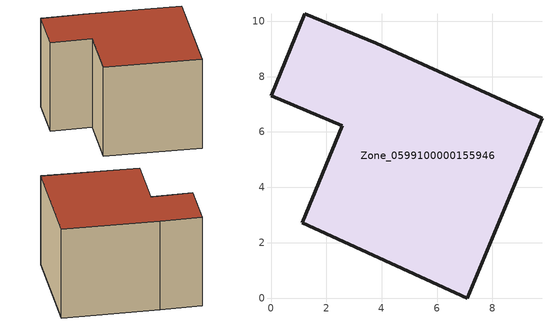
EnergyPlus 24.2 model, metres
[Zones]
Zone_0599100000155946
 floor ground (C_G): 9.79,6.49 7.09,0 1.12,2.72 2.58,6.23 0,7.3 1.23,10.26 3.81,9.2 z0
 wall outside (C_F): 0,7.3 2.58,6.23 1.12,2.72 7.09,0 9.79,6.49 3.81,9.2 1.23,10.26 0,7.3 z0:6.73
 roof outside (C_R): 9.79,6.49 3.81,9.2 1.23,10.26 0,7.3 2.58,6.23 1.12,2.72 7.09,0 z6.73
[BUILDING]
Pand.0599100000155946: North Axis=0; Terrain=City; Loads Convergence Tolerance Value=0.04; Temperature Convergence Tolerance Value=0.4; Solar Distribution=FullExterior; Maximum Number of Warmup Days=25; Minimum Number of Warmup Days=1
[Site:Location]
Rotterdam.The.Hague.AP_ZH_NLD Design_Conditions: Latitude=51.96; Longitude=4.45; Time Zone=1; Elevation=-4.5
[SITE:GROUNDTEMPERATURE:BUILDINGSURFACE]
18, 18, 18, 18, 18, 18, 18, 18, 18, 18, 18, 18
[MATERIAL] Thermal Absorptance=0.9; Solar Absorptance=0.7; Visible Absorptance=0.7
Name | Roughness | Thickness | Conductivity | Density | Specific Heat
G.TI.1965-1974 | MediumSmooth | 0.15 | 0.882353 | 540 | 1210
F.TI.1965-1974 | Rough | 0.3 | 0.697674 | 1920 | 840
R.TI.1965-1974 | MediumRough | 0.2 | 0.232558 | 1500 | 1000
[CONSTRUCTION]
C_G: G.TI.1965-1974
C_F: F.TI.1965-1974
C_R: R.TI.1965-1974
[ZONE]
Zone_0599100000155946: Type=1; Multiplier=1; Ceiling Height=Autocalculate; Volume=Autocalculate; Floor Area=autocalculate; Part of Total Floor Area=Yes
[ZONEINFILTRATION:DESIGNFLOWRATE]
Infil_Zone_0599100000155946: Zone or ZoneList or Space or SpaceList=Zone_0599100000155946; Schedule=AlwaysOn; Design Flow Rate Calculation Method=Flow/Area; Flow Rate per Floor Area=0.003; Constant Term Coefficient=1; Temperature Term Coefficient=0; Velocity Term Coefficient=0; Velocity Squared Term Coefficient=0
[HVACTEMPLATE:ZONE:IDEALLOADSAIRSYSTEM]
Zone_0599100000155946: Maximum Heating Supply Air Temperature=50; Minimum Cooling Supply Air Temperature=13; Maximum Heating Supply Air Humidity Ratio=0.0156; Minimum Cooling Supply Air Humidity Ratio=0.0077; Heating Limit=NoLimit; Cooling Limit=NoLimit; Dehumidification Control Type=ConstantSensibleHeatRatio; Cooling Sensible Heat Ratio=0.7; Dehumidification Setpoint=60; Humidification Control Type=None; Humidification Setpoint=30; Outdoor Air Method=None; Outdoor Air Flow Rate per Person=0.00944; Outdoor Air Flow Rate per Zone Floor Area=0; Outdoor Air Flow Rate per Zone=0; Demand Controlled Ventilation Type=None; Outdoor Air Economizer Type=NoEconomizer; Heat Recovery Type=None; Sensible Heat Recovery Effectiveness=0.7; Latent Heat Recovery Effectiveness=0.65
[ZONECONTROL:THERMOSTAT]
ThermostatControl_Zone_0599100000155946: Zone or ZoneList=Zone_0599100000155946; Control Type Schedule=DualSetpointControlType; Control 1=Thermostat_Zone_0599100000155946; Temperature Difference Between Cutout And Setpoint=0
[THERMOSTATSETPOINT:DUALSETPOINT]
Thermostat_Zone_0599100000155946: Heating Setpoint Temperature Schedule=HeatingSetpoint_Zone_0599100000155946; Cooling Setpoint Temperature Schedule=CoolingSetpoint_Zone_0599100000155946
[SCHEDULE:COMPACT]
HeatingSetpoint_Zone_0599100000155946: Through: 12/31, For: AllDays, Until: 24:00, 21
CoolingSetpoint_Zone_0599100000155946: Through: 12/31, For: AllDays, Until: 24:00, 24
DualSetpointControlType: Through: 12/31, For: AllDays, Until: 24:00, 4
AlwaysOn: Through: 12/31, For: AllDays, Until: 24:00, 1
